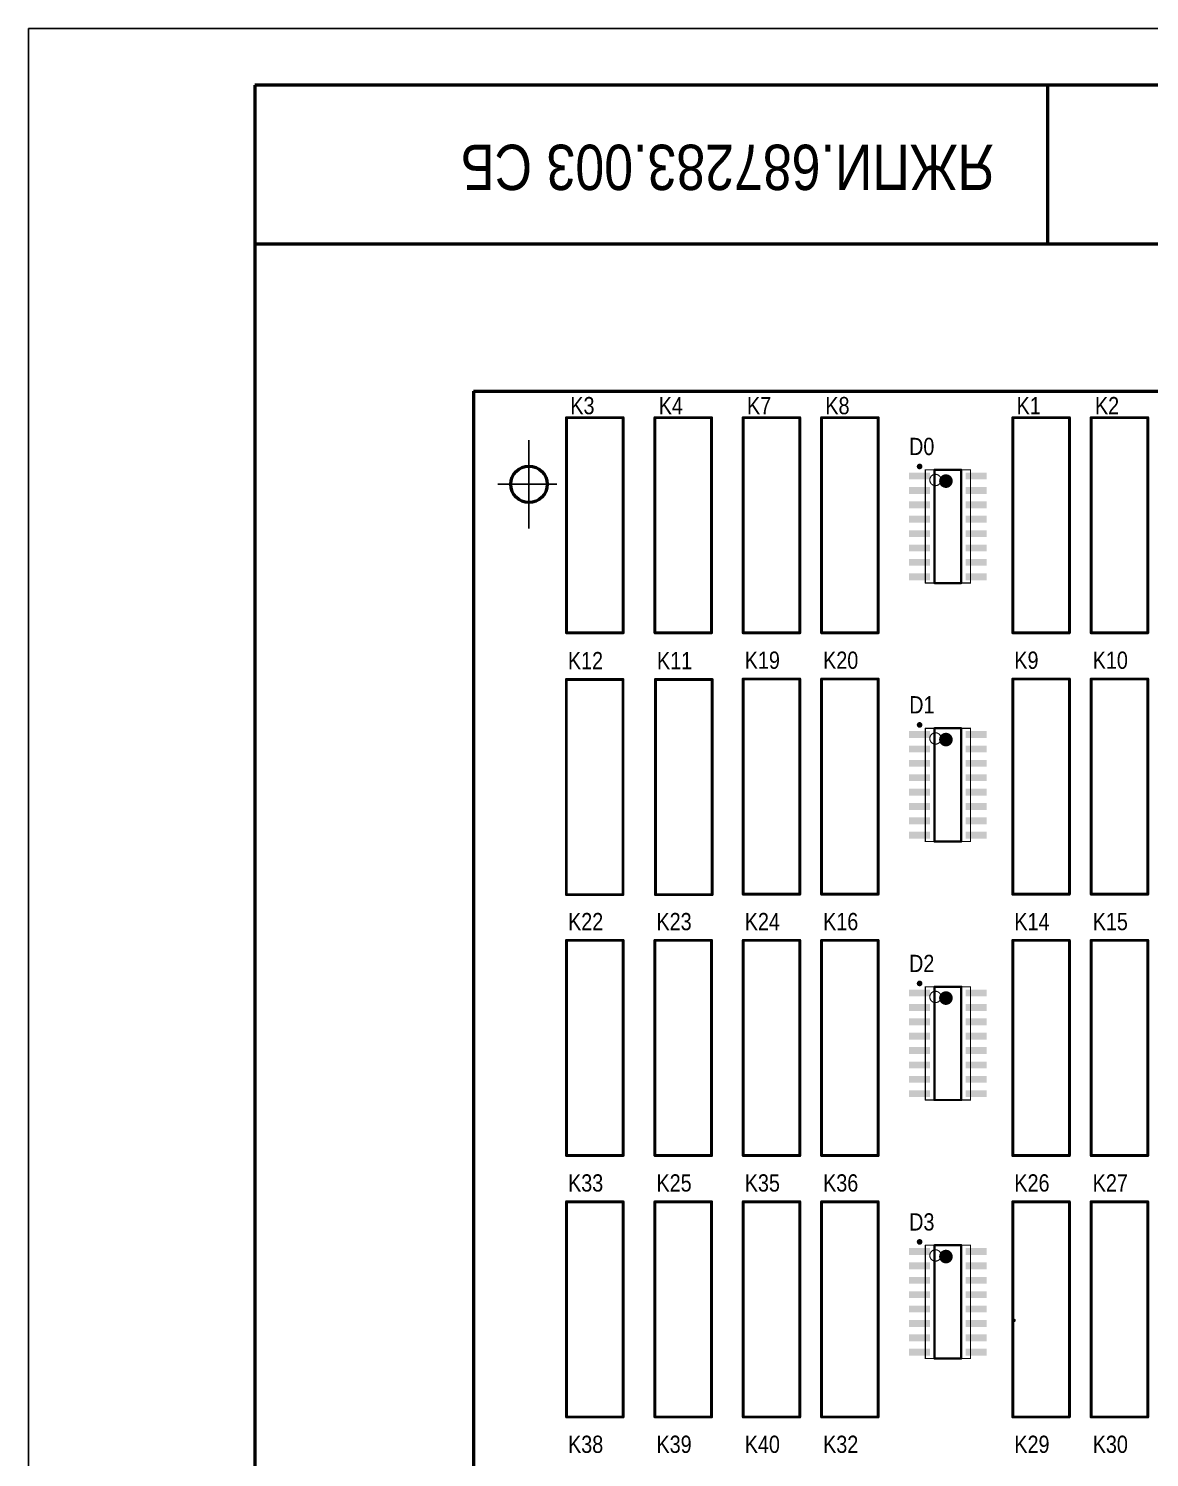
# Model space of a CAD drawing. Header units: millimetres. Extents: x 7140 to 8879, y -16257 to -5062.
# Drawn here: x 7139.6 to 7238.6, y -14654.7 to -14528.5 of the extents above; entities that cross this region are included whole.
import ezdxf

# ---------------------------------------------------------------- set-up
doc = ezdxf.new("R2010")
doc.units = ezdxf.units.MM
doc.linetypes.add('CENTER2', pattern=[28.575, 19.05, -3.175, 3.175, -3.175])
for name, color, linetype in [('BottomSolder', 6, 'Continuous'), ('Mechanical13', 56, 'Continuous'), ('Text', 140, 'Continuous'), ('TONK', 7, 'Continuous'), ('TopOverlay', 2, 'Continuous'), ('TopSolder', 216, 'Continuous'), ('ViaHoleLayer', 16, 'Continuous'), ('Wire', 6, 'Continuous')]:
    doc.layers.add(name, color=color, linetype=linetype)
doc.layers.add('Gate', color=60, linetype='Continuous', lineweight=35)
doc.styles.get("Standard").update_dxf_attribs({"font": 'ARIALN.TTF', "height": 3.4})

msp = doc.modelspace()

# ---------------------------------------------------------------- linework, layer by layer
at = {"layer": 'BottomSolder', "lineweight": 50}
for q in [(7413.77749, -14560.5602), (7178.87499, -14754.0777)]:
    msp.add_line((7178.87499, -14560.5602), q, dxfattribs=at)
at = {"layer": 'Gate', "color": 0, "lineweight": 50}
for p, q in [((7159.57875, -14533.53316), (7159.57875, -14944.0389)), ((7728.57977, -14533.53316), (7159.57875, -14533.53316)), ((7229.57875, -14533.53316), (7229.57875, -14547.53316)), ((7159.57875, -14547.53316), (7296.57875, -14547.53316))]:
    msp.add_line(p, q, dxfattribs=at)
at = {"layer": 'Mechanical13', "const_width": 0.1}
for points in [[(7218.78496, -14567.4982), (7222.785, -14567.4982)], [(7218.78496, -14577.49818), (7218.78496, -14567.4982)], [(7222.785, -14577.49818), (7222.785, -14567.4982)], [(7218.78496, -14577.49818), (7222.785, -14577.49818)], [(7218.78496, -14600.3219), (7218.78496, -14590.32192)], [(7218.78496, -14590.32192), (7222.78495, -14590.32192)], [(7222.78495, -14600.3219), (7222.78495, -14590.32192)], [(7218.78496, -14600.3219), (7222.78495, -14600.3219)], [(7218.78496, -14613.14565), (7222.785, -14613.14565)], [(7218.78496, -14623.14563), (7218.78496, -14613.14565)], [(7222.785, -14623.14563), (7222.785, -14613.14565)], [(7218.78496, -14623.14563), (7222.785, -14623.14563)], [(7218.78496, -14635.96933), (7222.785, -14635.96933)], [(7218.78496, -14645.96936), (7218.78496, -14635.96933)], [(7222.785, -14645.96936), (7222.785, -14635.96933)], [(7218.78496, -14645.96936), (7222.785, -14645.96936)]]:
    msp.add_lwpolyline(points, dxfattribs=at)
at = {"layer": 'Mechanical13'}
for points, const_width in [([(7218.75996, -14567.4982, 1), (7218.80995, -14567.4982, 1)], 0.05), ([(7218.75996, -14567.4982, 1), (7218.80995, -14567.4982, 1)], 0.05), ([(7220.18499, -14568.3982, 1), (7219.18499, -14568.3982, 1)], 0.1), ([(7222.76, -14567.4982, 1), (7222.81, -14567.4982, 1)], 0.05), ([(7222.76, -14567.4982, 1), (7222.81, -14567.4982, 1)], 0.05), ([(7219.15999, -14568.3982, 1), (7219.20999, -14568.3982, 1)], 0.05), ([(7220.15999, -14568.3982, 1), (7220.20999, -14568.3982, 1)], 0.05), ([(7218.75996, -14577.49818, 1), (7218.80995, -14577.49818, 1)], 0.05), ([(7218.75996, -14577.49818, 1), (7218.80995, -14577.49818, 1)], 0.05), ([(7222.76, -14577.49818, 1), (7222.81, -14577.49818, 1)], 0.05), ([(7222.76, -14577.49818, 1), (7222.81, -14577.49818, 1)], 0.05), ([(7218.75996, -14590.32192, 1), (7218.80995, -14590.32192, 1)], 0.05), ([(7218.75996, -14590.32192, 1), (7218.80995, -14590.32192, 1)], 0.05), ([(7220.18496, -14591.22192, 1), (7219.18496, -14591.22192, 1)], 0.1), ([(7222.75995, -14590.32192, 1), (7222.80995, -14590.32192, 1)], 0.05), ([(7222.75995, -14590.32192, 1), (7222.80995, -14590.32192, 1)], 0.05), ([(7219.15996, -14591.22192, 1), (7219.20996, -14591.22192, 1)], 0.05), ([(7220.15996, -14591.22192, 1), (7220.20996, -14591.22192, 1)], 0.05), ([(7218.75996, -14600.3219, 1), (7218.80995, -14600.3219, 1)], 0.05), ([(7218.75996, -14600.3219, 1), (7218.80995, -14600.3219, 1)], 0.05), ([(7222.75995, -14600.3219, 1), (7222.80995, -14600.3219, 1)], 0.05), ([(7222.75995, -14600.3219, 1), (7222.80995, -14600.3219, 1)], 0.05), ([(7218.75996, -14613.14565, 1), (7218.80995, -14613.14565, 1)], 0.05), ([(7218.75996, -14613.14565, 1), (7218.80995, -14613.14565, 1)], 0.05), ([(7220.18499, -14614.04566, 1), (7219.18499, -14614.04566, 1)], 0.1), ([(7222.76, -14613.14565, 1), (7222.81, -14613.14565, 1)], 0.05), ([(7222.76, -14613.14565, 1), (7222.81, -14613.14565, 1)], 0.05), ([(7219.15999, -14614.04566, 1), (7219.20999, -14614.04566, 1)], 0.05), ([(7220.15999, -14614.04566, 1), (7220.20999, -14614.04566, 1)], 0.05), ([(7218.75996, -14623.14563, 1), (7218.80995, -14623.14563, 1)], 0.05), ([(7218.75996, -14623.14563, 1), (7218.80995, -14623.14563, 1)], 0.05), ([(7222.76, -14623.14563, 1), (7222.81, -14623.14563, 1)], 0.05), ([(7222.76, -14623.14563, 1), (7222.81, -14623.14563, 1)], 0.05), ([(7218.75996, -14635.96933, 1), (7218.80995, -14635.96933, 1)], 0.05), ([(7218.75996, -14635.96933, 1), (7218.80995, -14635.96933, 1)], 0.05), ([(7222.76, -14635.96933, 1), (7222.81, -14635.96933, 1)], 0.05), ([(7222.76, -14635.96933, 1), (7222.81, -14635.96933, 1)], 0.05), ([(7220.18499, -14636.86933, 1), (7219.18499, -14636.86933, 1)], 0.1), ([(7219.15999, -14636.86933, 1), (7219.20999, -14636.86933, 1)], 0.05), ([(7220.15999, -14636.86933, 1), (7220.20999, -14636.86933, 1)], 0.05), ([(7218.75996, -14645.96936, 1), (7218.80995, -14645.96936, 1)], 0.05), ([(7218.75996, -14645.96936, 1), (7218.80995, -14645.96936, 1)], 0.05), ([(7222.76, -14645.96936, 1), (7222.81, -14645.96936, 1)], 0.05), ([(7222.76, -14645.96936, 1), (7222.81, -14645.96936, 1)], 0.05)]:
    msp.add_lwpolyline(points, format="xyb", close=True, dxfattribs=dict(at, const_width=const_width))
at = {"layer": 'TONK', "linetype": 'CENTER2'}
for p, q in [((7183.77749, -14572.66794), (7183.77749, -14564.88746)), ((7186.23273, -14568.7777), (7181.03872, -14568.7777))]:
    msp.add_line(p, q, dxfattribs=at)
at = {"layer": 'TopOverlay'}
for points, const_width in [([(7187.09556, -14581.89319), (7187.09556, -14562.89617)], 0.254), ([(7187.09556, -14562.89617), (7192.09855, -14562.89617)], 0.254), ([(7192.09855, -14581.89619), (7192.09855, -14562.89617)], 0.254), ([(7194.9055, -14581.89319), (7194.9055, -14562.89617)], 0.254), ([(7194.9055, -14562.89617), (7199.90849, -14562.89617)], 0.254), ([(7199.90849, -14581.89619), (7199.90849, -14562.89617)], 0.254), ([(7202.70101, -14581.89319), (7202.70101, -14562.89617)], 0.254), ([(7202.70101, -14562.89617), (7207.704, -14562.89617)], 0.254), ([(7207.704, -14581.89619), (7207.704, -14562.89617)], 0.254), ([(7209.62251, -14581.89319), (7209.62251, -14562.89617)], 0.254), ([(7209.62251, -14562.89617), (7214.6255, -14562.89617)], 0.254), ([(7214.6255, -14581.89619), (7214.6255, -14562.89617)], 0.254), ([(7226.51351, -14581.89319), (7226.51351, -14562.89617)], 0.254), ([(7226.51351, -14562.89617), (7231.5165, -14562.89617)], 0.254), ([(7231.5165, -14581.89619), (7231.5165, -14562.89617)], 0.254), ([(7233.43501, -14581.89319), (7233.43501, -14562.89617)], 0.254), ([(7233.43501, -14562.89617), (7238.43805, -14562.89617)], 0.254), ([(7238.43805, -14581.89619), (7238.43805, -14562.89617)], 0.254), ([(7219.61, -14567.4982), (7221.95996, -14567.4982)], 0.2), ([(7219.61, -14577.49818), (7219.61, -14567.4982)], 0.2), ([(7221.95996, -14577.49818), (7221.95996, -14567.4982)], 0.2), ([(7219.61, -14577.49818), (7221.95996, -14577.49818)], 0.2), ([(7187.09556, -14581.89319), (7187.09856, -14581.89619)], 0.254), ([(7187.09856, -14581.89619), (7192.09855, -14581.89619)], 0.254), ([(7194.9055, -14581.89319), (7194.9085, -14581.89619)], 0.254), ([(7194.9085, -14581.89619), (7199.90849, -14581.89619)], 0.254), ([(7202.70101, -14581.89319), (7202.70401, -14581.89619)], 0.254), ([(7202.70401, -14581.89619), (7207.704, -14581.89619)], 0.254), ([(7209.62251, -14581.89319), (7209.62551, -14581.89619)], 0.254), ([(7209.62551, -14581.89619), (7214.6255, -14581.89619)], 0.254), ([(7226.51351, -14581.89319), (7226.51651, -14581.89619)], 0.254), ([(7226.51651, -14581.89619), (7231.5165, -14581.89619)], 0.254), ([(7233.43501, -14581.89319), (7233.43801, -14581.89619)], 0.254), ([(7233.43801, -14581.89619), (7238.43805, -14581.89619)], 0.254), ([(7187.08001, -14605.00719), (7187.08001, -14586.01017)], 0.254), ([(7187.08001, -14586.01017), (7192.083, -14586.01017)], 0.254), ([(7192.083, -14605.01019), (7192.083, -14586.01017)], 0.254), ([(7194.95401, -14605.00719), (7194.95401, -14586.01017)], 0.254), ([(7194.95401, -14586.01017), (7199.957, -14586.01017)], 0.254), ([(7199.957, -14605.01019), (7199.957, -14586.01017)], 0.254), ([(7202.70101, -14604.97092), (7202.70101, -14585.9739)], 0.254), ([(7202.70101, -14585.9739), (7207.704, -14585.9739)], 0.254), ([(7207.704, -14604.97391), (7207.704, -14585.9739)], 0.254), ([(7209.62251, -14604.97092), (7209.62251, -14585.9739)], 0.254), ([(7209.62251, -14585.9739), (7214.6255, -14585.9739)], 0.254), ([(7214.6255, -14604.97391), (7214.6255, -14585.9739)], 0.254), ([(7226.51351, -14604.97092), (7226.51351, -14585.9739)], 0.254), ([(7226.51351, -14585.9739), (7231.5165, -14585.9739)], 0.254), ([(7231.5165, -14604.97391), (7231.5165, -14585.9739)], 0.254), ([(7233.43501, -14604.97092), (7233.43501, -14585.9739)], 0.254), ([(7233.43501, -14585.9739), (7238.43805, -14585.9739)], 0.254), ([(7238.43805, -14604.97391), (7238.43805, -14585.9739)], 0.254), ([(7219.60995, -14600.3219), (7219.60995, -14590.32192)], 0.2), ([(7219.60995, -14590.32192), (7221.95996, -14590.32192)], 0.2), ([(7221.95996, -14600.3219), (7221.95996, -14590.32192)], 0.2), ([(7219.60995, -14600.3219), (7221.95996, -14600.3219)], 0.2), ([(7187.08001, -14605.00719), (7187.08301, -14605.01019)], 0.254), ([(7187.08301, -14605.01019), (7192.083, -14605.01019)], 0.254), ([(7194.95401, -14605.00719), (7194.95701, -14605.01019)], 0.254), ([(7194.95701, -14605.01019), (7199.957, -14605.01019)], 0.254), ([(7202.70101, -14604.97092), (7202.70401, -14604.97391)], 0.254), ([(7202.70401, -14604.97391), (7207.704, -14604.97391)], 0.254), ([(7209.62251, -14604.97092), (7209.62551, -14604.97391)], 0.254), ([(7209.62551, -14604.97391), (7214.6255, -14604.97391)], 0.254), ([(7226.51351, -14604.97092), (7226.51651, -14604.97391)], 0.254), ([(7226.51651, -14604.97391), (7231.5165, -14604.97391)], 0.254), ([(7233.43501, -14604.97092), (7233.43801, -14604.97391)], 0.254), ([(7233.43801, -14604.97391), (7238.43805, -14604.97391)], 0.254), ([(7187.09556, -14628.04865), (7187.09556, -14609.05163)], 0.254), ([(7187.09556, -14609.05163), (7192.09855, -14609.05163)], 0.254), ([(7192.09855, -14628.05164), (7192.09855, -14609.05163)], 0.254), ([(7194.9055, -14628.04865), (7194.9055, -14609.05163)], 0.254), ([(7194.9055, -14609.05163), (7199.90849, -14609.05163)], 0.254), ([(7199.90849, -14628.05164), (7199.90849, -14609.05163)], 0.254), ([(7202.70101, -14628.04865), (7202.70101, -14609.05163)], 0.254), ([(7202.70101, -14609.05163), (7207.704, -14609.05163)], 0.254), ([(7207.704, -14628.05164), (7207.704, -14609.05163)], 0.254), ([(7209.62251, -14628.04865), (7209.62251, -14609.05163)], 0.254), ([(7209.62251, -14609.05163), (7214.6255, -14609.05163)], 0.254), ([(7214.6255, -14628.05164), (7214.6255, -14609.05163)], 0.254), ([(7226.51351, -14628.04865), (7226.51351, -14609.05163)], 0.254), ([(7226.51351, -14609.05163), (7231.51655, -14609.05163)], 0.254), ([(7231.51655, -14628.05164), (7231.51655, -14609.05163)], 0.254), ([(7233.43501, -14628.04865), (7233.43501, -14609.05163)], 0.254), ([(7233.43501, -14609.05163), (7238.438, -14609.05163)], 0.254), ([(7238.438, -14628.05164), (7238.438, -14609.05163)], 0.254), ([(7219.61, -14613.14565), (7221.95996, -14613.14565)], 0.2), ([(7219.61, -14623.14563), (7219.61, -14613.14565)], 0.2), ([(7221.95996, -14623.14563), (7221.95996, -14613.14565)], 0.2), ([(7219.61, -14623.14563), (7221.95996, -14623.14563)], 0.2), ([(7187.09556, -14628.04865), (7187.09856, -14628.05164)], 0.254), ([(7187.09856, -14628.05164), (7192.09855, -14628.05164)], 0.254), ([(7194.9055, -14628.04865), (7194.9085, -14628.05164)], 0.254), ([(7194.9085, -14628.05164), (7199.90849, -14628.05164)], 0.254), ([(7202.70101, -14628.04865), (7202.70401, -14628.05164)], 0.254), ([(7202.70401, -14628.05164), (7207.704, -14628.05164)], 0.254), ([(7209.62251, -14628.04865), (7209.62551, -14628.05164)], 0.254), ([(7209.62551, -14628.05164), (7214.6255, -14628.05164)], 0.254), ([(7226.51351, -14628.04865), (7226.51656, -14628.05164)], 0.254), ([(7226.51656, -14628.05164), (7231.51655, -14628.05164)], 0.254), ([(7233.43501, -14628.04865), (7233.43801, -14628.05164)], 0.254), ([(7233.43801, -14628.05164), (7238.438, -14628.05164)], 0.254), ([(7187.09556, -14651.12632), (7187.09556, -14632.12931)], 0.254), ([(7187.09556, -14632.12931), (7192.09855, -14632.12931)], 0.254), ([(7192.09855, -14651.12932), (7192.09855, -14632.12931)], 0.254), ([(7194.9055, -14651.12632), (7194.9055, -14632.12931)], 0.254), ([(7194.9055, -14632.12931), (7199.90849, -14632.12931)], 0.254), ([(7199.90849, -14651.12932), (7199.90849, -14632.12931)], 0.254), ([(7202.70101, -14651.12632), (7202.70101, -14632.12931)], 0.254), ([(7202.70101, -14632.12931), (7207.704, -14632.12931)], 0.254), ([(7207.704, -14651.12932), (7207.704, -14632.12931)], 0.254), ([(7209.62251, -14651.12632), (7209.62251, -14632.12931)], 0.254), ([(7209.62251, -14632.12931), (7214.6255, -14632.12931)], 0.254), ([(7214.6255, -14651.12932), (7214.6255, -14632.12931)], 0.254), ([(7226.51351, -14651.12632), (7226.51351, -14632.12931)], 0.254), ([(7226.51351, -14632.12931), (7231.51655, -14632.12931)], 0.254), ([(7231.51655, -14651.12932), (7231.51655, -14632.12931)], 0.254), ([(7233.43501, -14651.12632), (7233.43501, -14632.12931)], 0.254), ([(7233.43501, -14632.12931), (7238.438, -14632.12931)], 0.254), ([(7238.438, -14651.12932), (7238.438, -14632.12931)], 0.254), ([(7219.61, -14635.96933), (7221.95996, -14635.96933)], 0.2), ([(7219.61, -14645.96936), (7219.61, -14635.96933)], 0.2), ([(7221.95996, -14645.96936), (7221.95996, -14635.96933)], 0.2), ([(7219.61, -14645.96936), (7221.95996, -14645.96936)], 0.2), ([(7187.09556, -14651.12632), (7187.09856, -14651.12932)], 0.254), ([(7187.09856, -14651.12932), (7192.09855, -14651.12932)], 0.254), ([(7194.9055, -14651.12632), (7194.9085, -14651.12932)], 0.254), ([(7194.9085, -14651.12932), (7199.90849, -14651.12932)], 0.254), ([(7202.70101, -14651.12632), (7202.70401, -14651.12932)], 0.254), ([(7202.70401, -14651.12932), (7207.704, -14651.12932)], 0.254), ([(7209.62251, -14651.12632), (7209.62551, -14651.12932)], 0.254), ([(7209.62551, -14651.12932), (7214.6255, -14651.12932)], 0.254), ([(7226.51351, -14651.12632), (7226.51651, -14651.12932)], 0.254), ([(7226.51651, -14651.12932), (7231.51655, -14651.12932)], 0.254), ([(7233.43501, -14651.12632), (7233.43801, -14651.12932)], 0.254), ([(7233.43801, -14651.12932), (7238.438, -14651.12932)], 0.254)]:
    msp.add_lwpolyline(points, dxfattribs=dict(at, const_width=const_width))
for points, const_width in [([(7187.03206, -14562.89617, 1), (7187.15906, -14562.89617, 1)], 0.127), ([(7187.03206, -14562.89617, 1), (7187.15906, -14562.89617, 1)], 0.127), ([(7192.03505, -14562.89617, 1), (7192.16205, -14562.89617, 1)], 0.127), ([(7192.03505, -14562.89617, 1), (7192.16205, -14562.89617, 1)], 0.127), ([(7194.842, -14562.89617, 1), (7194.969, -14562.89617, 1)], 0.127), ([(7194.842, -14562.89617, 1), (7194.969, -14562.89617, 1)], 0.127), ([(7199.84499, -14562.89617, 1), (7199.97199, -14562.89617, 1)], 0.127), ([(7199.84499, -14562.89617, 1), (7199.97199, -14562.89617, 1)], 0.127), ([(7202.63751, -14562.89617, 1), (7202.76451, -14562.89617, 1)], 0.127), ([(7202.63751, -14562.89617, 1), (7202.76451, -14562.89617, 1)], 0.127), ([(7207.6405, -14562.89617, 1), (7207.7675, -14562.89617, 1)], 0.127), ([(7207.6405, -14562.89617, 1), (7207.7675, -14562.89617, 1)], 0.127), ([(7209.55901, -14562.89617, 1), (7209.68601, -14562.89617, 1)], 0.127), ([(7209.55901, -14562.89617, 1), (7209.68601, -14562.89617, 1)], 0.127), ([(7214.562, -14562.89617, 1), (7214.689, -14562.89617, 1)], 0.127), ([(7214.562, -14562.89617, 1), (7214.689, -14562.89617, 1)], 0.127), ([(7226.45001, -14562.89617, 1), (7226.57701, -14562.89617, 1)], 0.127), ([(7226.45001, -14562.89617, 1), (7226.57701, -14562.89617, 1)], 0.127), ([(7231.453, -14562.89617, 1), (7231.58, -14562.89617, 1)], 0.127), ([(7231.453, -14562.89617, 1), (7231.58, -14562.89617, 1)], 0.127), ([(7233.37151, -14562.89617, 1), (7233.49851, -14562.89617, 1)], 0.127), ([(7233.37151, -14562.89617, 1), (7233.49851, -14562.89617, 1)], 0.127), ([(7238.37455, -14562.89617, 1), (7238.50155, -14562.89617, 1)], 0.127), ([(7238.37455, -14562.89617, 1), (7238.50155, -14562.89617, 1)], 0.127), ([(7218.40999, -14567.2032, 1), (7218.15999, -14567.2032, 1)], 0.25), ([(7218.09749, -14567.2032, 1), (7218.22249, -14567.2032, 1)], 0.125), ([(7218.34749, -14567.2032, 1), (7218.47249, -14567.2032, 1)], 0.125), ([(7219.56, -14567.4982, 1), (7219.66, -14567.4982, 1)], 0.1), ([(7219.56, -14567.4982, 1), (7219.66, -14567.4982, 1)], 0.1), ([(7220.90999, -14568.4982, 1), (7220.30999, -14568.4982, 1)], 0.6), ([(7221.90996, -14567.4982, 1), (7222.00996, -14567.4982, 1)], 0.1), ([(7221.90996, -14567.4982, 1), (7222.00996, -14567.4982, 1)], 0.1), ([(7220.15999, -14568.4982, 1), (7220.45999, -14568.4982, 1)], 0.3), ([(7220.75999, -14568.4982, 1), (7221.05999, -14568.4982, 1)], 0.3), ([(7219.56, -14577.49818, 1), (7219.66, -14577.49818, 1)], 0.1), ([(7219.56, -14577.49818, 1), (7219.66, -14577.49818, 1)], 0.1), ([(7221.90996, -14577.49818, 1), (7222.00996, -14577.49818, 1)], 0.1), ([(7221.90996, -14577.49818, 1), (7222.00996, -14577.49818, 1)], 0.1), ([(7187.03206, -14581.89319, 1), (7187.15906, -14581.89319, 1)], 0.127), ([(7187.03206, -14581.89319, 1), (7187.15906, -14581.89319, 1)], 0.127), ([(7187.03506, -14581.89619, 1), (7187.16206, -14581.89619, 1)], 0.127), ([(7187.03506, -14581.89619, 1), (7187.16206, -14581.89619, 1)], 0.127), ([(7192.03505, -14581.89619, 1), (7192.16205, -14581.89619, 1)], 0.127), ([(7192.03505, -14581.89619, 1), (7192.16205, -14581.89619, 1)], 0.127), ([(7194.842, -14581.89319, 1), (7194.969, -14581.89319, 1)], 0.127), ([(7194.842, -14581.89319, 1), (7194.969, -14581.89319, 1)], 0.127), ([(7194.845, -14581.89619, 1), (7194.972, -14581.89619, 1)], 0.127), ([(7194.845, -14581.89619, 1), (7194.972, -14581.89619, 1)], 0.127), ([(7199.84499, -14581.89619, 1), (7199.97199, -14581.89619, 1)], 0.127), ([(7199.84499, -14581.89619, 1), (7199.97199, -14581.89619, 1)], 0.127), ([(7202.63751, -14581.89319, 1), (7202.76451, -14581.89319, 1)], 0.127), ([(7202.63751, -14581.89319, 1), (7202.76451, -14581.89319, 1)], 0.127), ([(7202.64051, -14581.89619, 1), (7202.76751, -14581.89619, 1)], 0.127), ([(7202.64051, -14581.89619, 1), (7202.76751, -14581.89619, 1)], 0.127), ([(7207.6405, -14581.89619, 1), (7207.7675, -14581.89619, 1)], 0.127), ([(7207.6405, -14581.89619, 1), (7207.7675, -14581.89619, 1)], 0.127), ([(7209.55901, -14581.89319, 1), (7209.68601, -14581.89319, 1)], 0.127), ([(7209.55901, -14581.89319, 1), (7209.68601, -14581.89319, 1)], 0.127), ([(7209.56201, -14581.89619, 1), (7209.68901, -14581.89619, 1)], 0.127), ([(7209.56201, -14581.89619, 1), (7209.68901, -14581.89619, 1)], 0.127), ([(7214.562, -14581.89619, 1), (7214.689, -14581.89619, 1)], 0.127), ([(7214.562, -14581.89619, 1), (7214.689, -14581.89619, 1)], 0.127), ([(7226.45001, -14581.89319, 1), (7226.57701, -14581.89319, 1)], 0.127), ([(7226.45001, -14581.89319, 1), (7226.57701, -14581.89319, 1)], 0.127), ([(7226.45301, -14581.89619, 1), (7226.58001, -14581.89619, 1)], 0.127), ([(7226.45301, -14581.89619, 1), (7226.58001, -14581.89619, 1)], 0.127), ([(7231.453, -14581.89619, 1), (7231.58, -14581.89619, 1)], 0.127), ([(7231.453, -14581.89619, 1), (7231.58, -14581.89619, 1)], 0.127), ([(7233.37151, -14581.89319, 1), (7233.49851, -14581.89319, 1)], 0.127), ([(7233.37151, -14581.89319, 1), (7233.49851, -14581.89319, 1)], 0.127), ([(7233.37451, -14581.89619, 1), (7233.50151, -14581.89619, 1)], 0.127), ([(7233.37451, -14581.89619, 1), (7233.50151, -14581.89619, 1)], 0.127), ([(7238.37455, -14581.89619, 1), (7238.50155, -14581.89619, 1)], 0.127), ([(7238.37455, -14581.89619, 1), (7238.50155, -14581.89619, 1)], 0.127), ([(7187.01651, -14586.01017, 1), (7187.14351, -14586.01017, 1)], 0.127), ([(7187.01651, -14586.01017, 1), (7187.14351, -14586.01017, 1)], 0.127), ([(7192.0195, -14586.01017, 1), (7192.1465, -14586.01017, 1)], 0.127), ([(7192.0195, -14586.01017, 1), (7192.1465, -14586.01017, 1)], 0.127), ([(7194.89051, -14586.01017, 1), (7195.01751, -14586.01017, 1)], 0.127), ([(7194.89051, -14586.01017, 1), (7195.01751, -14586.01017, 1)], 0.127), ([(7199.8935, -14586.01017, 1), (7200.0205, -14586.01017, 1)], 0.127), ([(7199.8935, -14586.01017, 1), (7200.0205, -14586.01017, 1)], 0.127), ([(7202.63751, -14585.9739, 1), (7202.76451, -14585.9739, 1)], 0.127), ([(7202.63751, -14585.9739, 1), (7202.76451, -14585.9739, 1)], 0.127), ([(7207.6405, -14585.9739, 1), (7207.7675, -14585.9739, 1)], 0.127), ([(7207.6405, -14585.9739, 1), (7207.7675, -14585.9739, 1)], 0.127), ([(7209.55901, -14585.9739, 1), (7209.68601, -14585.9739, 1)], 0.127), ([(7209.55901, -14585.9739, 1), (7209.68601, -14585.9739, 1)], 0.127), ([(7214.562, -14585.9739, 1), (7214.689, -14585.9739, 1)], 0.127), ([(7214.562, -14585.9739, 1), (7214.689, -14585.9739, 1)], 0.127), ([(7226.45001, -14585.9739, 1), (7226.57701, -14585.9739, 1)], 0.127), ([(7226.45001, -14585.9739, 1), (7226.57701, -14585.9739, 1)], 0.127), ([(7231.453, -14585.9739, 1), (7231.58, -14585.9739, 1)], 0.127), ([(7231.453, -14585.9739, 1), (7231.58, -14585.9739, 1)], 0.127), ([(7233.37151, -14585.9739, 1), (7233.49851, -14585.9739, 1)], 0.127), ([(7233.37151, -14585.9739, 1), (7233.49851, -14585.9739, 1)], 0.127), ([(7238.37455, -14585.9739, 1), (7238.50155, -14585.9739, 1)], 0.127), ([(7238.37455, -14585.9739, 1), (7238.50155, -14585.9739, 1)], 0.127), ([(7218.40996, -14590.02692, 1), (7218.15996, -14590.02692, 1)], 0.25), ([(7218.09746, -14590.02692, 1), (7218.22246, -14590.02692, 1)], 0.125), ([(7218.34746, -14590.02692, 1), (7218.47246, -14590.02692, 1)], 0.125), ([(7219.55995, -14590.32192, 1), (7219.65995, -14590.32192, 1)], 0.1), ([(7219.55995, -14590.32192, 1), (7219.65995, -14590.32192, 1)], 0.1), ([(7220.90996, -14591.32192, 1), (7220.30996, -14591.32192, 1)], 0.6), ([(7221.90996, -14590.32192, 1), (7222.00996, -14590.32192, 1)], 0.1), ([(7221.90996, -14590.32192, 1), (7222.00996, -14590.32192, 1)], 0.1), ([(7220.15996, -14591.32192, 1), (7220.45996, -14591.32192, 1)], 0.3), ([(7220.75996, -14591.32192, 1), (7221.05996, -14591.32192, 1)], 0.3), ([(7219.55995, -14600.3219, 1), (7219.65995, -14600.3219, 1)], 0.1), ([(7219.55995, -14600.3219, 1), (7219.65995, -14600.3219, 1)], 0.1), ([(7221.90996, -14600.3219, 1), (7222.00996, -14600.3219, 1)], 0.1), ([(7221.90996, -14600.3219, 1), (7222.00996, -14600.3219, 1)], 0.1), ([(7187.01651, -14605.00719, 1), (7187.14351, -14605.00719, 1)], 0.127), ([(7187.01651, -14605.00719, 1), (7187.14351, -14605.00719, 1)], 0.127), ([(7187.01951, -14605.01019, 1), (7187.14651, -14605.01019, 1)], 0.127), ([(7187.01951, -14605.01019, 1), (7187.14651, -14605.01019, 1)], 0.127), ([(7192.0195, -14605.01019, 1), (7192.1465, -14605.01019, 1)], 0.127), ([(7192.0195, -14605.01019, 1), (7192.1465, -14605.01019, 1)], 0.127), ([(7194.89051, -14605.00719, 1), (7195.01751, -14605.00719, 1)], 0.127), ([(7194.89051, -14605.00719, 1), (7195.01751, -14605.00719, 1)], 0.127), ([(7194.89351, -14605.01019, 1), (7195.02051, -14605.01019, 1)], 0.127), ([(7194.89351, -14605.01019, 1), (7195.02051, -14605.01019, 1)], 0.127), ([(7199.8935, -14605.01019, 1), (7200.0205, -14605.01019, 1)], 0.127), ([(7199.8935, -14605.01019, 1), (7200.0205, -14605.01019, 1)], 0.127), ([(7202.63751, -14604.97092, 1), (7202.76451, -14604.97092, 1)], 0.127), ([(7202.63751, -14604.97092, 1), (7202.76451, -14604.97092, 1)], 0.127), ([(7202.64051, -14604.97391, 1), (7202.76751, -14604.97391, 1)], 0.127), ([(7202.64051, -14604.97391, 1), (7202.76751, -14604.97391, 1)], 0.127), ([(7207.6405, -14604.97391, 1), (7207.7675, -14604.97391, 1)], 0.127), ([(7207.6405, -14604.97391, 1), (7207.7675, -14604.97391, 1)], 0.127), ([(7209.55901, -14604.97092, 1), (7209.68601, -14604.97092, 1)], 0.127), ([(7209.55901, -14604.97092, 1), (7209.68601, -14604.97092, 1)], 0.127), ([(7209.56201, -14604.97391, 1), (7209.68901, -14604.97391, 1)], 0.127), ([(7209.56201, -14604.97391, 1), (7209.68901, -14604.97391, 1)], 0.127), ([(7214.562, -14604.97391, 1), (7214.689, -14604.97391, 1)], 0.127), ([(7214.562, -14604.97391, 1), (7214.689, -14604.97391, 1)], 0.127), ([(7226.45001, -14604.97092, 1), (7226.57701, -14604.97092, 1)], 0.127), ([(7226.45001, -14604.97092, 1), (7226.57701, -14604.97092, 1)], 0.127), ([(7226.45301, -14604.97391, 1), (7226.58001, -14604.97391, 1)], 0.127), ([(7226.45301, -14604.97391, 1), (7226.58001, -14604.97391, 1)], 0.127), ([(7231.453, -14604.97391, 1), (7231.58, -14604.97391, 1)], 0.127), ([(7231.453, -14604.97391, 1), (7231.58, -14604.97391, 1)], 0.127), ([(7233.37151, -14604.97092, 1), (7233.49851, -14604.97092, 1)], 0.127), ([(7233.37151, -14604.97092, 1), (7233.49851, -14604.97092, 1)], 0.127), ([(7233.37451, -14604.97391, 1), (7233.50151, -14604.97391, 1)], 0.127), ([(7233.37451, -14604.97391, 1), (7233.50151, -14604.97391, 1)], 0.127), ([(7238.37455, -14604.97391, 1), (7238.50155, -14604.97391, 1)], 0.127), ([(7238.37455, -14604.97391, 1), (7238.50155, -14604.97391, 1)], 0.127), ([(7187.03206, -14609.05163, 1), (7187.15906, -14609.05163, 1)], 0.127), ([(7187.03206, -14609.05163, 1), (7187.15906, -14609.05163, 1)], 0.127), ([(7192.03505, -14609.05163, 1), (7192.16205, -14609.05163, 1)], 0.127), ([(7192.03505, -14609.05163, 1), (7192.16205, -14609.05163, 1)], 0.127), ([(7194.842, -14609.05163, 1), (7194.969, -14609.05163, 1)], 0.127), ([(7194.842, -14609.05163, 1), (7194.969, -14609.05163, 1)], 0.127), ([(7199.84499, -14609.05163, 1), (7199.97199, -14609.05163, 1)], 0.127), ([(7199.84499, -14609.05163, 1), (7199.97199, -14609.05163, 1)], 0.127), ([(7202.63751, -14609.05163, 1), (7202.76451, -14609.05163, 1)], 0.127), ([(7202.63751, -14609.05163, 1), (7202.76451, -14609.05163, 1)], 0.127), ([(7207.6405, -14609.05163, 1), (7207.7675, -14609.05163, 1)], 0.127), ([(7207.6405, -14609.05163, 1), (7207.7675, -14609.05163, 1)], 0.127), ([(7209.55901, -14609.05163, 1), (7209.68601, -14609.05163, 1)], 0.127), ([(7209.55901, -14609.05163, 1), (7209.68601, -14609.05163, 1)], 0.127), ([(7214.562, -14609.05163, 1), (7214.689, -14609.05163, 1)], 0.127), ([(7214.562, -14609.05163, 1), (7214.689, -14609.05163, 1)], 0.127), ([(7226.45001, -14609.05163, 1), (7226.57701, -14609.05163, 1)], 0.127), ([(7226.45001, -14609.05163, 1), (7226.57701, -14609.05163, 1)], 0.127), ([(7231.45305, -14609.05163, 1), (7231.58005, -14609.05163, 1)], 0.127), ([(7231.45305, -14609.05163, 1), (7231.58005, -14609.05163, 1)], 0.127), ([(7233.37151, -14609.05163, 1), (7233.49851, -14609.05163, 1)], 0.127), ([(7233.37151, -14609.05163, 1), (7233.49851, -14609.05163, 1)], 0.127), ([(7238.3745, -14609.05163, 1), (7238.5015, -14609.05163, 1)], 0.127), ([(7238.3745, -14609.05163, 1), (7238.5015, -14609.05163, 1)], 0.127), ([(7218.40999, -14612.85065, 1), (7218.15999, -14612.85065, 1)], 0.25), ([(7218.09749, -14612.85065, 1), (7218.22249, -14612.85065, 1)], 0.125), ([(7218.34749, -14612.85065, 1), (7218.47249, -14612.85065, 1)], 0.125), ([(7219.56, -14613.14565, 1), (7219.66, -14613.14565, 1)], 0.1), ([(7219.56, -14613.14565, 1), (7219.66, -14613.14565, 1)], 0.1), ([(7221.90996, -14613.14565, 1), (7222.00996, -14613.14565, 1)], 0.1), ([(7221.90996, -14613.14565, 1), (7222.00996, -14613.14565, 1)], 0.1), ([(7220.90999, -14614.14566, 1), (7220.30999, -14614.14566, 1)], 0.6), ([(7220.15999, -14614.14566, 1), (7220.45999, -14614.14566, 1)], 0.3), ([(7220.75999, -14614.14566, 1), (7221.05999, -14614.14566, 1)], 0.3), ([(7219.56, -14623.14563, 1), (7219.66, -14623.14563, 1)], 0.1), ([(7219.56, -14623.14563, 1), (7219.66, -14623.14563, 1)], 0.1), ([(7221.90996, -14623.14563, 1), (7222.00996, -14623.14563, 1)], 0.1), ([(7221.90996, -14623.14563, 1), (7222.00996, -14623.14563, 1)], 0.1), ([(7187.03206, -14628.04865, 1), (7187.15906, -14628.04865, 1)], 0.127), ([(7187.03206, -14628.04865, 1), (7187.15906, -14628.04865, 1)], 0.127), ([(7187.03506, -14628.05164, 1), (7187.16206, -14628.05164, 1)], 0.127), ([(7187.03506, -14628.05164, 1), (7187.16206, -14628.05164, 1)], 0.127), ([(7192.03505, -14628.05164, 1), (7192.16205, -14628.05164, 1)], 0.127), ([(7192.03505, -14628.05164, 1), (7192.16205, -14628.05164, 1)], 0.127), ([(7194.842, -14628.04865, 1), (7194.969, -14628.04865, 1)], 0.127), ([(7194.842, -14628.04865, 1), (7194.969, -14628.04865, 1)], 0.127), ([(7194.845, -14628.05164, 1), (7194.972, -14628.05164, 1)], 0.127), ([(7194.845, -14628.05164, 1), (7194.972, -14628.05164, 1)], 0.127), ([(7199.84499, -14628.05164, 1), (7199.97199, -14628.05164, 1)], 0.127), ([(7199.84499, -14628.05164, 1), (7199.97199, -14628.05164, 1)], 0.127), ([(7202.63751, -14628.04865, 1), (7202.76451, -14628.04865, 1)], 0.127), ([(7202.63751, -14628.04865, 1), (7202.76451, -14628.04865, 1)], 0.127), ([(7202.64051, -14628.05164, 1), (7202.76751, -14628.05164, 1)], 0.127), ([(7202.64051, -14628.05164, 1), (7202.76751, -14628.05164, 1)], 0.127), ([(7207.6405, -14628.05164, 1), (7207.7675, -14628.05164, 1)], 0.127), ([(7207.6405, -14628.05164, 1), (7207.7675, -14628.05164, 1)], 0.127), ([(7209.55901, -14628.04865, 1), (7209.68601, -14628.04865, 1)], 0.127), ([(7209.55901, -14628.04865, 1), (7209.68601, -14628.04865, 1)], 0.127), ([(7209.56201, -14628.05164, 1), (7209.68901, -14628.05164, 1)], 0.127), ([(7209.56201, -14628.05164, 1), (7209.68901, -14628.05164, 1)], 0.127), ([(7214.562, -14628.05164, 1), (7214.689, -14628.05164, 1)], 0.127), ([(7214.562, -14628.05164, 1), (7214.689, -14628.05164, 1)], 0.127), ([(7226.45001, -14628.04865, 1), (7226.57701, -14628.04865, 1)], 0.127), ([(7226.45001, -14628.04865, 1), (7226.57701, -14628.04865, 1)], 0.127), ([(7226.45306, -14628.05164, 1), (7226.58006, -14628.05164, 1)], 0.127), ([(7226.45306, -14628.05164, 1), (7226.58006, -14628.05164, 1)], 0.127), ([(7231.45305, -14628.05164, 1), (7231.58005, -14628.05164, 1)], 0.127), ([(7231.45305, -14628.05164, 1), (7231.58005, -14628.05164, 1)], 0.127), ([(7233.37151, -14628.04865, 1), (7233.49851, -14628.04865, 1)], 0.127), ([(7233.37151, -14628.04865, 1), (7233.49851, -14628.04865, 1)], 0.127), ([(7233.37451, -14628.05164, 1), (7233.50151, -14628.05164, 1)], 0.127), ([(7233.37451, -14628.05164, 1), (7233.50151, -14628.05164, 1)], 0.127), ([(7238.3745, -14628.05164, 1), (7238.5015, -14628.05164, 1)], 0.127), ([(7238.3745, -14628.05164, 1), (7238.5015, -14628.05164, 1)], 0.127), ([(7187.03206, -14632.12931, 1), (7187.15906, -14632.12931, 1)], 0.127), ([(7187.03206, -14632.12931, 1), (7187.15906, -14632.12931, 1)], 0.127), ([(7192.03505, -14632.12931, 1), (7192.16205, -14632.12931, 1)], 0.127), ([(7192.03505, -14632.12931, 1), (7192.16205, -14632.12931, 1)], 0.127), ([(7194.842, -14632.12931, 1), (7194.969, -14632.12931, 1)], 0.127), ([(7194.842, -14632.12931, 1), (7194.969, -14632.12931, 1)], 0.127), ([(7199.84499, -14632.12931, 1), (7199.97199, -14632.12931, 1)], 0.127), ([(7199.84499, -14632.12931, 1), (7199.97199, -14632.12931, 1)], 0.127), ([(7202.63751, -14632.12931, 1), (7202.76451, -14632.12931, 1)], 0.127), ([(7202.63751, -14632.12931, 1), (7202.76451, -14632.12931, 1)], 0.127), ([(7207.6405, -14632.12931, 1), (7207.7675, -14632.12931, 1)], 0.127), ([(7207.6405, -14632.12931, 1), (7207.7675, -14632.12931, 1)], 0.127), ([(7209.55901, -14632.12931, 1), (7209.68601, -14632.12931, 1)], 0.127), ([(7209.55901, -14632.12931, 1), (7209.68601, -14632.12931, 1)], 0.127), ([(7214.562, -14632.12931, 1), (7214.689, -14632.12931, 1)], 0.127), ([(7214.562, -14632.12931, 1), (7214.689, -14632.12931, 1)], 0.127), ([(7226.45001, -14632.12931, 1), (7226.57701, -14632.12931, 1)], 0.127), ([(7226.45001, -14632.12931, 1), (7226.57701, -14632.12931, 1)], 0.127), ([(7231.45305, -14632.12931, 1), (7231.58005, -14632.12931, 1)], 0.127), ([(7231.45305, -14632.12931, 1), (7231.58005, -14632.12931, 1)], 0.127), ([(7233.37151, -14632.12931, 1), (7233.49851, -14632.12931, 1)], 0.127), ([(7233.37151, -14632.12931, 1), (7233.49851, -14632.12931, 1)], 0.127), ([(7238.3745, -14632.12931, 1), (7238.5015, -14632.12931, 1)], 0.127), ([(7238.3745, -14632.12931, 1), (7238.5015, -14632.12931, 1)], 0.127), ([(7218.40999, -14635.67433, 1), (7218.15999, -14635.67433, 1)], 0.25), ([(7218.09749, -14635.67433, 1), (7218.22249, -14635.67433, 1)], 0.125), ([(7218.34749, -14635.67433, 1), (7218.47249, -14635.67433, 1)], 0.125), ([(7219.56, -14635.96933, 1), (7219.66, -14635.96933, 1)], 0.1), ([(7219.56, -14635.96933, 1), (7219.66, -14635.96933, 1)], 0.1), ([(7221.90996, -14635.96933, 1), (7222.00996, -14635.96933, 1)], 0.1), ([(7221.90996, -14635.96933, 1), (7222.00996, -14635.96933, 1)], 0.1), ([(7220.90999, -14636.96933, 1), (7220.30999, -14636.96933, 1)], 0.6), ([(7220.15999, -14636.96933, 1), (7220.45999, -14636.96933, 1)], 0.3), ([(7220.75999, -14636.96933, 1), (7221.05999, -14636.96933, 1)], 0.3), ([(7219.56, -14645.96936, 1), (7219.66, -14645.96936, 1)], 0.1), ([(7219.56, -14645.96936, 1), (7219.66, -14645.96936, 1)], 0.1), ([(7221.90996, -14645.96936, 1), (7222.00996, -14645.96936, 1)], 0.1), ([(7221.90996, -14645.96936, 1), (7222.00996, -14645.96936, 1)], 0.1), ([(7187.03206, -14651.12632, 1), (7187.15906, -14651.12632, 1)], 0.127), ([(7187.03206, -14651.12632, 1), (7187.15906, -14651.12632, 1)], 0.127), ([(7187.03506, -14651.12932, 1), (7187.16206, -14651.12932, 1)], 0.127), ([(7187.03506, -14651.12932, 1), (7187.16206, -14651.12932, 1)], 0.127), ([(7192.03505, -14651.12932, 1), (7192.16205, -14651.12932, 1)], 0.127), ([(7192.03505, -14651.12932, 1), (7192.16205, -14651.12932, 1)], 0.127), ([(7194.842, -14651.12632, 1), (7194.969, -14651.12632, 1)], 0.127), ([(7194.842, -14651.12632, 1), (7194.969, -14651.12632, 1)], 0.127), ([(7194.845, -14651.12932, 1), (7194.972, -14651.12932, 1)], 0.127), ([(7194.845, -14651.12932, 1), (7194.972, -14651.12932, 1)], 0.127), ([(7199.84499, -14651.12932, 1), (7199.97199, -14651.12932, 1)], 0.127), ([(7199.84499, -14651.12932, 1), (7199.97199, -14651.12932, 1)], 0.127), ([(7202.63751, -14651.12632, 1), (7202.76451, -14651.12632, 1)], 0.127), ([(7202.63751, -14651.12632, 1), (7202.76451, -14651.12632, 1)], 0.127), ([(7202.64051, -14651.12932, 1), (7202.76751, -14651.12932, 1)], 0.127), ([(7202.64051, -14651.12932, 1), (7202.76751, -14651.12932, 1)], 0.127), ([(7207.6405, -14651.12932, 1), (7207.7675, -14651.12932, 1)], 0.127), ([(7207.6405, -14651.12932, 1), (7207.7675, -14651.12932, 1)], 0.127), ([(7209.55901, -14651.12632, 1), (7209.68601, -14651.12632, 1)], 0.127), ([(7209.55901, -14651.12632, 1), (7209.68601, -14651.12632, 1)], 0.127), ([(7209.56201, -14651.12932, 1), (7209.68901, -14651.12932, 1)], 0.127), ([(7209.56201, -14651.12932, 1), (7209.68901, -14651.12932, 1)], 0.127), ([(7214.562, -14651.12932, 1), (7214.689, -14651.12932, 1)], 0.127), ([(7214.562, -14651.12932, 1), (7214.689, -14651.12932, 1)], 0.127), ([(7226.45001, -14651.12632, 1), (7226.57701, -14651.12632, 1)], 0.127), ([(7226.45001, -14651.12632, 1), (7226.57701, -14651.12632, 1)], 0.127), ([(7226.45301, -14651.12932, 1), (7226.58001, -14651.12932, 1)], 0.127), ([(7226.45301, -14651.12932, 1), (7226.58001, -14651.12932, 1)], 0.127), ([(7231.45305, -14651.12932, 1), (7231.58005, -14651.12932, 1)], 0.127), ([(7231.45305, -14651.12932, 1), (7231.58005, -14651.12932, 1)], 0.127), ([(7233.37151, -14651.12632, 1), (7233.49851, -14651.12632, 1)], 0.127), ([(7233.37151, -14651.12632, 1), (7233.49851, -14651.12632, 1)], 0.127), ([(7233.37451, -14651.12932, 1), (7233.50151, -14651.12932, 1)], 0.127), ([(7233.37451, -14651.12932, 1), (7233.50151, -14651.12932, 1)], 0.127), ([(7238.3745, -14651.12932, 1), (7238.5015, -14651.12932, 1)], 0.127), ([(7238.3745, -14651.12932, 1), (7238.5015, -14651.12932, 1)], 0.127)]:
    msp.add_lwpolyline(points, format="xyb", close=True, dxfattribs=dict(at, const_width=const_width))
at = {"layer": 'TopOverlay', "lineweight": 50}
msp.add_circle((7183.77749, -14568.7777), 1.61091, dxfattribs=at)
at = {"layer": 'TopSolder'}
for points in [[(7219.21198, -14568.35518), (7219.21198, -14567.75119), (7217.35798, -14568.35518), (7217.35798, -14567.75119)], [(7224.21197, -14568.35518), (7224.21197, -14567.75119), (7222.35797, -14568.35518), (7222.35797, -14567.75119)], [(7219.21198, -14569.62518), (7219.21198, -14569.02119), (7217.35798, -14569.62518), (7217.35798, -14569.02119)], [(7224.21197, -14569.62518), (7224.21197, -14569.02119), (7222.35797, -14569.62518), (7222.35797, -14569.02119)], [(7219.21198, -14570.89518), (7219.21198, -14570.29119), (7217.35798, -14570.89518), (7217.35798, -14570.29119)], [(7224.21197, -14570.89518), (7224.21197, -14570.29119), (7222.35797, -14570.89518), (7222.35797, -14570.29119)], [(7219.21198, -14572.16518), (7219.21198, -14571.56119), (7217.35798, -14572.16518), (7217.35798, -14571.56119)], [(7224.21197, -14572.16518), (7224.21197, -14571.56119), (7222.35797, -14572.16518), (7222.35797, -14571.56119)], [(7219.21198, -14573.43518), (7219.21198, -14572.83119), (7217.35798, -14573.43518), (7217.35798, -14572.83119)], [(7224.21197, -14573.43518), (7224.21197, -14572.83119), (7222.35797, -14573.43518), (7222.35797, -14572.83119)], [(7219.21198, -14574.70518), (7219.21198, -14574.10119), (7217.35798, -14574.70518), (7217.35798, -14574.10119)], [(7224.21197, -14574.70518), (7224.21197, -14574.10119), (7222.35797, -14574.70518), (7222.35797, -14574.10119)], [(7219.21198, -14575.97518), (7219.21198, -14575.37119), (7217.35798, -14575.97518), (7217.35798, -14575.37119)], [(7224.21197, -14575.97518), (7224.21197, -14575.37119), (7222.35797, -14575.97518), (7222.35797, -14575.37119)], [(7219.21198, -14577.24518), (7219.21198, -14576.64119), (7217.35798, -14577.24518), (7217.35798, -14576.64119)], [(7224.21197, -14577.24518), (7224.21197, -14576.64119), (7222.35797, -14577.24518), (7222.35797, -14576.64119)], [(7219.21198, -14591.17891), (7219.21198, -14590.57492), (7217.35798, -14591.17891), (7217.35798, -14590.57492)], [(7224.21197, -14591.17891), (7224.21197, -14590.57492), (7222.35797, -14591.17891), (7222.35797, -14590.57492)], [(7219.21198, -14592.44891), (7219.21198, -14591.84492), (7217.35798, -14592.44891), (7217.35798, -14591.84492)], [(7224.21197, -14592.44891), (7224.21197, -14591.84492), (7222.35797, -14592.44891), (7222.35797, -14591.84492)], [(7219.21198, -14593.71891), (7219.21198, -14593.11492), (7217.35798, -14593.71891), (7217.35798, -14593.11492)], [(7224.21197, -14593.71891), (7224.21197, -14593.11492), (7222.35797, -14593.71891), (7222.35797, -14593.11492)], [(7219.21198, -14594.98891), (7219.21198, -14594.38492), (7217.35798, -14594.98891), (7217.35798, -14594.38492)], [(7224.21197, -14594.98891), (7224.21197, -14594.38492), (7222.35797, -14594.98891), (7222.35797, -14594.38492)], [(7219.21198, -14596.25891), (7219.21198, -14595.65492), (7217.35798, -14596.25891), (7217.35798, -14595.65492)], [(7224.21197, -14596.25891), (7224.21197, -14595.65492), (7222.35797, -14596.25891), (7222.35797, -14595.65492)], [(7219.21198, -14597.52891), (7219.21198, -14596.92492), (7217.35798, -14597.52891), (7217.35798, -14596.92492)], [(7224.21197, -14597.52891), (7224.21197, -14596.92492), (7222.35797, -14597.52891), (7222.35797, -14596.92492)], [(7219.21198, -14598.79891), (7219.21198, -14598.19492), (7217.35798, -14598.79891), (7217.35798, -14598.19492)], [(7224.21197, -14598.79891), (7224.21197, -14598.19492), (7222.35797, -14598.79891), (7222.35797, -14598.19492)], [(7219.21198, -14600.06891), (7219.21198, -14599.46492), (7217.35798, -14600.06891), (7217.35798, -14599.46492)], [(7224.21197, -14600.06891), (7224.21197, -14599.46492), (7222.35797, -14600.06891), (7222.35797, -14599.46492)], [(7219.21198, -14614.00264), (7219.21198, -14613.39864), (7217.35798, -14614.00264), (7217.35798, -14613.39864)], [(7224.21197, -14614.00264), (7224.21197, -14613.39864), (7222.35797, -14614.00264), (7222.35797, -14613.39864)], [(7219.21198, -14615.27264), (7219.21198, -14614.66864), (7217.35798, -14615.27264), (7217.35798, -14614.66864)], [(7224.21197, -14615.27264), (7224.21197, -14614.66864), (7222.35797, -14615.27264), (7222.35797, -14614.66864)], [(7219.21198, -14616.54264), (7219.21198, -14615.93864), (7217.35798, -14616.54264), (7217.35798, -14615.93864)], [(7224.21197, -14616.54264), (7224.21197, -14615.93864), (7222.35797, -14616.54264), (7222.35797, -14615.93864)], [(7219.21198, -14617.81264), (7219.21198, -14617.20864), (7217.35798, -14617.81264), (7217.35798, -14617.20864)], [(7224.21197, -14617.81264), (7224.21197, -14617.20864), (7222.35797, -14617.81264), (7222.35797, -14617.20864)], [(7219.21198, -14619.08264), (7219.21198, -14618.47864), (7217.35798, -14619.08264), (7217.35798, -14618.47864)], [(7224.21197, -14619.08264), (7224.21197, -14618.47864), (7222.35797, -14619.08264), (7222.35797, -14618.47864)], [(7219.21198, -14620.35264), (7219.21198, -14619.74864), (7217.35798, -14620.35264), (7217.35798, -14619.74864)], [(7224.21197, -14620.35264), (7224.21197, -14619.74864), (7222.35797, -14620.35264), (7222.35797, -14619.74864)], [(7219.21198, -14621.62264), (7219.21198, -14621.01864), (7217.35798, -14621.62264), (7217.35798, -14621.01864)], [(7224.21197, -14621.62264), (7224.21197, -14621.01864), (7222.35797, -14621.62264), (7222.35797, -14621.01864)], [(7219.21198, -14622.89264), (7219.21198, -14622.28864), (7217.35798, -14622.89264), (7217.35798, -14622.28864)], [(7224.21197, -14622.89264), (7224.21197, -14622.28864), (7222.35797, -14622.89264), (7222.35797, -14622.28864)], [(7219.21198, -14636.82632), (7219.21198, -14636.22232), (7217.35798, -14636.82632), (7217.35798, -14636.22232)], [(7224.21197, -14636.82632), (7224.21197, -14636.22232), (7222.35797, -14636.82632), (7222.35797, -14636.22232)], [(7219.21198, -14638.09632), (7219.21198, -14637.49232), (7217.35798, -14638.09632), (7217.35798, -14637.49232)], [(7224.21197, -14638.09632), (7224.21197, -14637.49232), (7222.35797, -14638.09632), (7222.35797, -14637.49232)], [(7219.21198, -14639.36632), (7219.21198, -14638.76232), (7217.35798, -14639.36632), (7217.35798, -14638.76232)], [(7224.21197, -14639.36632), (7224.21197, -14638.76232), (7222.35797, -14639.36632), (7222.35797, -14638.76232)], [(7219.21198, -14640.63632), (7219.21198, -14640.03232), (7217.35798, -14640.63632), (7217.35798, -14640.03232)], [(7224.21197, -14640.63632), (7224.21197, -14640.03232), (7222.35797, -14640.63632), (7222.35797, -14640.03232)], [(7219.21198, -14641.90632), (7219.21198, -14641.30232), (7217.35798, -14641.90632), (7217.35798, -14641.30232)], [(7224.21197, -14641.90632), (7224.21197, -14641.30232), (7222.35797, -14641.90632), (7222.35797, -14641.30232)], [(7219.21198, -14643.17632), (7219.21198, -14642.57232), (7217.35798, -14643.17632), (7217.35798, -14642.57232)], [(7224.21197, -14643.17632), (7224.21197, -14642.57232), (7222.35797, -14643.17632), (7222.35797, -14642.57232)], [(7219.21198, -14644.44632), (7219.21198, -14643.84232), (7217.35798, -14644.44632), (7217.35798, -14643.84232)], [(7224.21197, -14644.44632), (7224.21197, -14643.84232), (7222.35797, -14644.44632), (7222.35797, -14643.84232)], [(7219.21198, -14645.71632), (7219.21198, -14645.11232), (7217.35798, -14645.71632), (7217.35798, -14645.11232)], [(7224.21197, -14645.71632), (7224.21197, -14645.11232), (7222.35797, -14645.71632), (7222.35797, -14645.11232)]]:
    msp.add_solid(points, dxfattribs=at)
at = {"layer": 'ViaHoleLayer', "const_width": 0.15}
msp.add_lwpolyline([(7226.552, -14642.60219, 1), (7226.702, -14642.60219, 1)], format="xyb", close=True, dxfattribs=at)
at = {"layer": 'Wire', "color": 0}
for p, q in [((7139.585, -14528.54044), (7139.585, -14949.03367)), ((7139.585, -14528.54044), (7139.585, -14949.03367)), ((7733.57154, -14528.54044), (7139.585, -14528.54044))]:
    msp.add_line(p, q, dxfattribs=at)

# ---------------------------------------------------------------- texts
at = {"layer": 'Text', "color": 0, "insert": (7224.94704, -14542.7934), "char_height": 4, "attachment_point": 1, "rotation": 180}
msp.add_mtext('ЯЖПИ.687283.003 СБ', dxfattribs=at)
at = {"layer": 'TopOverlay'}
for s, p in [('K3', (7187.43443, -14562.5953)), ('K4', (7195.2444, -14562.5953)), ('K7', (7203.03989, -14562.5953)), ('K8', (7209.96141, -14562.5953)), ('K1', (7226.8524, -14562.5953)), ('K2', (7233.77393, -14562.5953)), ('D0', (7217.356, -14566.199)), ('K12', (7187.21889, -14585.1093)), ('K11', (7195.09289, -14585.1093)), ('K19', (7202.83987, -14585.07302)), ('K20', (7209.7614, -14585.07302)), ('K9', (7226.6524, -14585.07302)), ('K10', (7233.57393, -14585.07302)), ('D1', (7217.36866, -14589.01002)), ('K22', (7187.23446, -14608.15073)), ('K23', (7195.04438, -14608.15073)), ('K24', (7202.83991, -14608.15073)), ('K16', (7209.76137, -14608.15073)), ('K14', (7226.65241, -14608.15073)), ('K15', (7233.57389, -14608.15073)), ('D2', (7217.35269, -14611.84646)), ('K33', (7187.23447, -14631.22844)), ('K25', (7195.0444, -14631.22844)), ('K35', (7202.83987, -14631.22844)), ('K36', (7209.7614, -14631.22844)), ('K26', (7226.65243, -14631.22844)), ('K27', (7233.57385, -14631.22844)), ('D3', (7217.36373, -14634.67013)), ('K38', (7187.23446, -14654.30616)), ('K39', (7195.04438, -14654.30616)), ('K40', (7202.83991, -14654.30616)), ('K32', (7209.7614, -14654.30615)), ('K29', (7226.65241, -14654.30615)), ('K30', (7233.57389, -14654.30615))]:
    msp.add_text(s, height=1.524, dxfattribs=at).set_placement(p)

doc.saveas('drawing.dxf')
